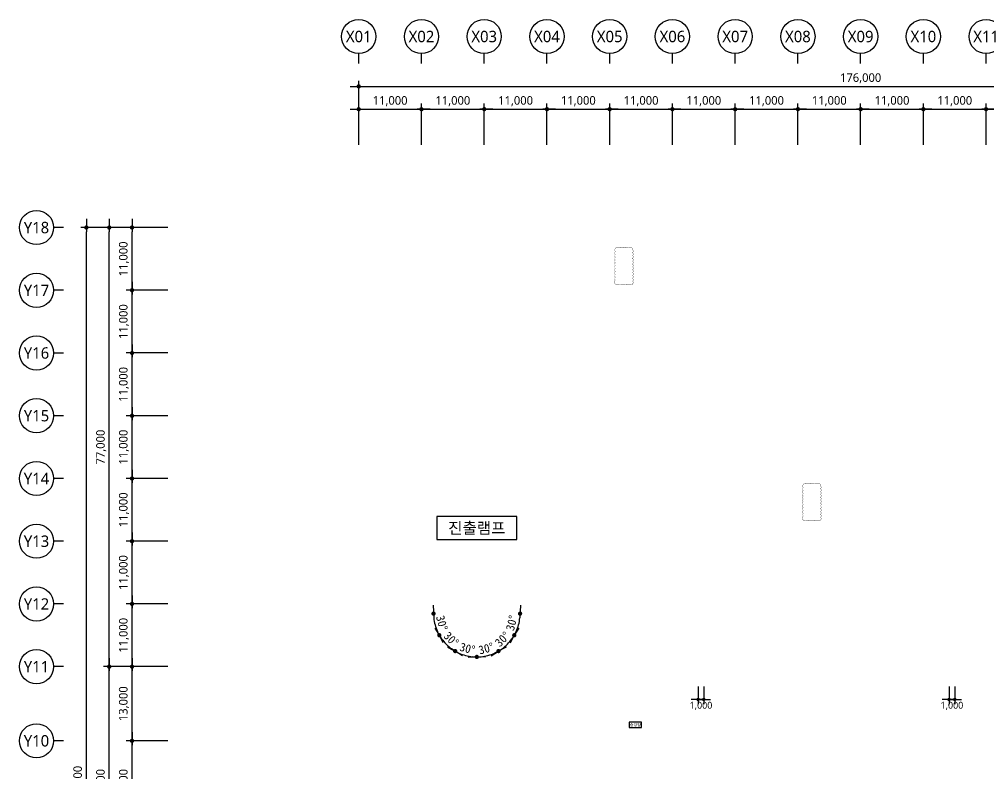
# Model space of a CAD drawing. Header units: millimetres. Extents: x 4003075 to 5615882, y 1445368 to 2591247.
# Drawn here: x 4003075 to 4173013, y 2142613 to 2274868 of the extents above; entities that cross this region are included whole.
import ezdxf
from ezdxf.enums import TextEntityAlignment as Align

# ---------------------------------------------------------------- set-up
doc = ezdxf.new("R2010")
doc.units = ezdxf.units.MM
for name, color, linetype, lineweight in [('A-AXIS-BUBL', 7, 'Continuous', 25), ('A-DIMS', 7, 'Continuous', 25), ('A-XXXX-TXT2', 3, 'Continuous', 25), ('REV-202205', 20, 'Continuous', 25)]:
    doc.layers.add(name, color=color, linetype=linetype, lineweight=lineweight)
doc.styles.add('HY울릉도L', font='')
doc.styles.add('XR-평면도$0$맑은 고딕', font='malgun.ttf')
doc.styles.add('돋움', font='')
doc.styles.add('맑은고딕', font='malgun.ttf')
doc.styles.get('HY울릉도L').set_extended_font_data('HYwulM')
doc.styles.get('돋움').set_extended_font_data('DotumChe')
doc.dimstyles.new('CDIM', dxfattribs={"dimtxt": 3, "dimasz": 1.5, "dimexe": 2, "dimexo": 1, "dimgap": 1, "dimtad": 1, "dimdec": 0, "dimrnd": 0.5, "dimzin": 0, "dimdsep": 32, "dimlunit": 6, "dimtxsty": 'HY울릉도L', "dimblk1": '_CIDOT', "dimblk2": '_CIDOT', "dimsah": 1, "dimcen": 5.5, "dimclrd": 2, "dimclre": 2, "dimclrt": 7, "dimadec": 0, "dimazin": 0, "dimtfac": 1, "dimtdec": 0, "dimtix": 1, "dimtmove": 2, "dimatfit": 1, "dimldrblk": '_CIDOT', "dimfxl": 1, "dimtolj": 1, "dimtzin": 0, "dimlwd": -1, "dimarcsym": 0})

# ---------------------------------------------------------------- blocks, each defined once
blk = doc.blocks.new('글_진출램프')
at = {"layer": 'A-XXXX-TXT2', "color": 0}
blk.add_lwpolyline([(-7000, -1997), (7000, -1997), (7000, 2003), (-7000, 2003)], close=True, dxfattribs=at)
at = {"layer": 'A-XXXX-TXT2', "style": '맑은고딕'}
blk.add_text('진출램프', height=2000, dxfattribs=at).set_placement((0, 3), align=Align.MIDDLE_CENTER)
blk = doc.blocks.new('_CIDOT')
at = {"color": 0, "linetype": 'ByBlock'}
blk.add_line((2, 0), (-1, 0), dxfattribs=at)
at = {"color": 0, "linetype": 'ByBlock', "const_width": 0.5}
blk.add_lwpolyline([(-0.25, 0, 1), (0.25, 0, 1)], format="xyb", close=True, dxfattribs=at)
blk = doc.blocks.new('*D663')
at = {"layer": 'A-DIMS', "lineweight": -2, "transparency": 16777216}
for p, q in [((4122075, 2157916), (4122075, 2154817)), ((4123075, 2157916), (4123075, 2154817))]:
    blk.add_line(p, q, dxfattribs=at)
at = {"layer": 'A-DIMS', "transparency": 16777216}
for p, q in [((4121475, 2155617), (4120875, 2155617)), ((4123075, 2155617), (4122075, 2155617)), ((4123675, 2155617), (4124275, 2155617))]:
    blk.add_line(p, q, dxfattribs=at)
at = {"layer": 'A-DIMS', "transparency": 16777216, "xscale": 600, "yscale": 600, "zscale": 600}
blk.add_blockref('_CIDOT', (4122075, 2155617), dxfattribs=at)
at = {"layer": 'A-DIMS', "transparency": 16777216, "xscale": 600, "yscale": 600, "zscale": 600, "rotation": 180}
blk.add_blockref('_CIDOT', (4123075, 2155617), dxfattribs=at)
at = {"layer": 'A-DIMS', "color": 3, "transparency": 16777216, "insert": (4122575, 2154493), "char_height": 1200, "attachment_point": 5, "style": '맑은고딕'}
blk.add_mtext('\\A1;1,000', dxfattribs=at)
blk = doc.blocks.new('*D665')
at = {"layer": 'A-DIMS', "lineweight": -2, "transparency": 16777216}
for p, q in [((4166075, 2157916), (4166075, 2154817)), ((4167075, 2157916), (4167075, 2154817))]:
    blk.add_line(p, q, dxfattribs=at)
at = {"layer": 'A-DIMS', "transparency": 16777216}
for p, q in [((4165475, 2155617), (4164875, 2155617)), ((4167075, 2155617), (4166075, 2155617)), ((4167675, 2155617), (4168275, 2155617))]:
    blk.add_line(p, q, dxfattribs=at)
at = {"layer": 'A-DIMS', "transparency": 16777216, "xscale": 600, "yscale": 600, "zscale": 600}
blk.add_blockref('_CIDOT', (4166075, 2155617), dxfattribs=at)
at = {"layer": 'A-DIMS', "transparency": 16777216, "xscale": 600, "yscale": 600, "zscale": 600, "rotation": 180}
blk.add_blockref('_CIDOT', (4167075, 2155617), dxfattribs=at)
at = {"layer": 'A-DIMS', "color": 3, "transparency": 16777216, "insert": (4166575, 2154493), "char_height": 1200, "attachment_point": 5, "style": '맑은고딕'}
blk.add_mtext('\\A1;1,000', dxfattribs=at)
blk = doc.blocks.new('*D666')
at = {"layer": 'A-DIMS', "transparency": 16777216}
blk.add_arc((4083275, 2170668), 7587, 305.666, 324.334, dxfattribs=at)
at = {"layer": 'A-DIMS', "transparency": 16777216, "xscale": 750, "yscale": 750, "zscale": 750}
for p, rotation in [((4089846, 2166874), 57.16699755167726), ((4087069, 2164097), 212.8330024483265)]:
    blk.add_blockref('_CIDOT', p, dxfattribs=dict(at, rotation=rotation))
at = {"layer": 'A-DIMS', "color": 3, "transparency": 16777216, "insert": (4087755, 2166187), "char_height": 1500, "attachment_point": 5, "rotation": 45, "style": '돋움'}
blk.add_mtext('\\A1;30°', dxfattribs=at)
blk = doc.blocks.new('*D667')
at = {"layer": 'A-DIMS', "transparency": 16777216}
blk.add_arc((4083275, 2170668), 7587, 335.666, 354.334, dxfattribs=at)
at = {"layer": 'A-DIMS', "transparency": 16777216, "xscale": 750, "yscale": 750, "zscale": 750}
for p, rotation in [((4090862, 2170668), 87.16699788413507), ((4089846, 2166874), 242.8330021158653)]:
    blk.add_blockref('_CIDOT', p, dxfattribs=dict(at, rotation=rotation))
at = {"layer": 'A-DIMS', "color": 3, "transparency": 16777216, "insert": (4089395, 2169028), "char_height": 1500, "attachment_point": 5, "rotation": 75, "style": '돋움'}
blk.add_mtext('\\A1;30°', dxfattribs=at)
blk = doc.blocks.new('*D668')
at = {"layer": 'A-DIMS', "transparency": 16777216}
blk.add_arc((4083275, 2170668), 7587, 275.666, 294.334, dxfattribs=at)
at = {"layer": 'A-DIMS', "transparency": 16777216, "xscale": 750, "yscale": 750, "zscale": 750}
for p, rotation in [((4087069, 2164097), 27.16699755167498), ((4083275, 2163080), 182.8330024483249)]:
    blk.add_blockref('_CIDOT', p, dxfattribs=dict(at, rotation=rotation))
at = {"layer": 'A-DIMS', "color": 3, "transparency": 16777216, "insert": (4084915, 2164547), "char_height": 1500, "attachment_point": 5, "rotation": 15, "style": '돋움'}
blk.add_mtext('\\A1;30°', dxfattribs=at)
blk = doc.blocks.new('*D669')
at = {"layer": 'A-DIMS', "transparency": 16777216}
blk.add_arc((4083275, 2170668), 7587, 215.666, 234.334, dxfattribs=at)
at = {"layer": 'A-DIMS', "transparency": 16777216, "xscale": 750, "yscale": 750, "zscale": 750}
for p, rotation in [((4076704, 2166874), 122.8330024483245), ((4079481, 2164097), 327.1669975516754)]:
    blk.add_blockref('_CIDOT', p, dxfattribs=dict(at, rotation=rotation))
at = {"layer": 'A-DIMS', "color": 3, "transparency": 16777216, "insert": (4078795, 2166187), "char_height": 1500, "attachment_point": 5, "rotation": 315, "style": '돋움'}
blk.add_mtext('\\A1;30°', dxfattribs=at)
blk = doc.blocks.new('*D670')
at = {"layer": 'A-DIMS', "transparency": 16777216}
blk.add_arc((4083275, 2170668), 7587, 185.666, 204.334, dxfattribs=at)
at = {"layer": 'A-DIMS', "transparency": 16777216, "xscale": 750, "yscale": 750, "zscale": 750}
for p, rotation in [((4075688, 2170668), 92.83300211586557), ((4076704, 2166874), 297.1669978841343)]:
    blk.add_blockref('_CIDOT', p, dxfattribs=dict(at, rotation=rotation))
at = {"layer": 'A-DIMS', "color": 3, "transparency": 16777216, "insert": (4077155, 2169028), "char_height": 1500, "attachment_point": 5, "rotation": 285, "style": '돋움'}
blk.add_mtext('\\A1;30°', dxfattribs=at)
blk = doc.blocks.new('*D671')
at = {"layer": 'A-DIMS', "transparency": 16777216}
blk.add_arc((4083275, 2170668), 7587, 245.666, 264.334, dxfattribs=at)
at = {"layer": 'A-DIMS', "transparency": 16777216, "xscale": 750, "yscale": 750, "zscale": 750}
for p, rotation in [((4079481, 2164097), 152.8330024483251), ((4083275, 2163080), 357.1669975516753)]:
    blk.add_blockref('_CIDOT', p, dxfattribs=dict(at, rotation=rotation))
at = {"layer": 'A-DIMS', "color": 3, "transparency": 16777216, "insert": (4081635, 2164547), "char_height": 1500, "attachment_point": 5, "rotation": 345, "style": '돋움'}
blk.add_mtext('\\A1;30°', dxfattribs=at)
blk = doc.blocks.new('*D16')
at = {"layer": 'A-DIMS', "lineweight": -2, "transparency": 16777216}
for p, q in [((93193, 151121), (85943, 151121)), ((93193, 135121), (85943, 135121))]:
    blk.add_line(p, q, dxfattribs=at)
at = {"layer": 'A-DIMS', "transparency": 16777216}
blk.add_line((86943, 135871), (86943, 150371), dxfattribs=at)
at = {"layer": 'A-DIMS', "transparency": 16777216, "xscale": 750, "yscale": 750, "zscale": 750}
for p, rotation in [((86943, 151121), 90), ((86943, 135121), 270)]:
    blk.add_blockref('_CIDOT', p, dxfattribs=dict(at, rotation=rotation))
at = {"layer": 'A-DIMS', "color": 3, "transparency": 16777216, "insert": (85538, 143121), "char_height": 1500, "attachment_point": 5, "rotation": 90, "style": '맑은고딕'}
blk.add_mtext('\\A1;16,000', dxfattribs=at)
blk = doc.blocks.new('*D17')
at = {"layer": 'A-DIMS', "lineweight": -2, "transparency": 16777216}
for p, q in [((93193, 164121), (85943, 164121)), ((93193, 151121), (85943, 151121))]:
    blk.add_line(p, q, dxfattribs=at)
at = {"layer": 'A-DIMS', "transparency": 16777216}
blk.add_line((86943, 151871), (86943, 163371), dxfattribs=at)
at = {"layer": 'A-DIMS', "transparency": 16777216, "xscale": 750, "yscale": 750, "zscale": 750}
for p, rotation in [((86943, 164121), 90), ((86943, 151121), 270)]:
    blk.add_blockref('_CIDOT', p, dxfattribs=dict(at, rotation=rotation))
at = {"layer": 'A-DIMS', "color": 3, "transparency": 16777216, "insert": (85538, 157621), "char_height": 1500, "attachment_point": 5, "rotation": 90, "style": '맑은고딕'}
blk.add_mtext('\\A1;13,000', dxfattribs=at)
blk = doc.blocks.new('*D18')
at = {"layer": 'A-DIMS', "lineweight": -2, "transparency": 16777216}
for p, q in [((93193, 175121), (85943, 175121)), ((93193, 164121), (85943, 164121))]:
    blk.add_line(p, q, dxfattribs=at)
at = {"layer": 'A-DIMS', "transparency": 16777216}
blk.add_line((86943, 164871), (86943, 174371), dxfattribs=at)
at = {"layer": 'A-DIMS', "transparency": 16777216, "xscale": 750, "yscale": 750, "zscale": 750}
for p, rotation in [((86943, 175121), 90), ((86943, 164121), 270)]:
    blk.add_blockref('_CIDOT', p, dxfattribs=dict(at, rotation=rotation))
at = {"layer": 'A-DIMS', "color": 3, "transparency": 16777216, "insert": (85538, 169621), "char_height": 1500, "attachment_point": 5, "rotation": 90, "style": '맑은고딕'}
blk.add_mtext('\\A1;11,000', dxfattribs=at)
blk = doc.blocks.new('*D19')
at = {"layer": 'A-DIMS', "lineweight": -2, "transparency": 16777216}
for p, q in [((93193, 186121), (85943, 186121)), ((93193, 175121), (85943, 175121))]:
    blk.add_line(p, q, dxfattribs=at)
at = {"layer": 'A-DIMS', "transparency": 16777216}
blk.add_line((86943, 175871), (86943, 185371), dxfattribs=at)
at = {"layer": 'A-DIMS', "transparency": 16777216, "xscale": 750, "yscale": 750, "zscale": 750}
for p, rotation in [((86943, 186121), 90), ((86943, 175121), 270)]:
    blk.add_blockref('_CIDOT', p, dxfattribs=dict(at, rotation=rotation))
at = {"layer": 'A-DIMS', "color": 3, "transparency": 16777216, "insert": (85538, 180621), "char_height": 1500, "attachment_point": 5, "rotation": 90, "style": '맑은고딕'}
blk.add_mtext('\\A1;11,000', dxfattribs=at)
blk = doc.blocks.new('*D20')
at = {"layer": 'A-DIMS', "lineweight": -2, "transparency": 16777216}
for p, q in [((93193, 197121), (85943, 197121)), ((93193, 186121), (85943, 186121))]:
    blk.add_line(p, q, dxfattribs=at)
at = {"layer": 'A-DIMS', "transparency": 16777216}
blk.add_line((86943, 186871), (86943, 196371), dxfattribs=at)
at = {"layer": 'A-DIMS', "transparency": 16777216, "xscale": 750, "yscale": 750, "zscale": 750}
for p, rotation in [((86943, 197121), 90), ((86943, 186121), 270)]:
    blk.add_blockref('_CIDOT', p, dxfattribs=dict(at, rotation=rotation))
at = {"layer": 'A-DIMS', "color": 3, "transparency": 16777216, "insert": (85538, 191621), "char_height": 1500, "attachment_point": 5, "rotation": 90, "style": '맑은고딕'}
blk.add_mtext('\\A1;11,000', dxfattribs=at)
blk = doc.blocks.new('*D21')
at = {"layer": 'A-DIMS', "lineweight": -2, "transparency": 16777216}
for p, q in [((93193, 208121), (85943, 208121)), ((93193, 197121), (85943, 197121))]:
    blk.add_line(p, q, dxfattribs=at)
at = {"layer": 'A-DIMS', "transparency": 16777216}
blk.add_line((86943, 197871), (86943, 207371), dxfattribs=at)
at = {"layer": 'A-DIMS', "transparency": 16777216, "xscale": 750, "yscale": 750, "zscale": 750}
for p, rotation in [((86943, 208121), 90), ((86943, 197121), 270)]:
    blk.add_blockref('_CIDOT', p, dxfattribs=dict(at, rotation=rotation))
at = {"layer": 'A-DIMS', "color": 3, "transparency": 16777216, "insert": (85538, 202621), "char_height": 1500, "attachment_point": 5, "rotation": 90, "style": '맑은고딕'}
blk.add_mtext('\\A1;11,000', dxfattribs=at)
blk = doc.blocks.new('*D22')
at = {"layer": 'A-DIMS', "lineweight": -2, "transparency": 16777216}
for p, q in [((93193, 219121), (85943, 219121)), ((93193, 208121), (85943, 208121))]:
    blk.add_line(p, q, dxfattribs=at)
at = {"layer": 'A-DIMS', "transparency": 16777216}
blk.add_line((86943, 208871), (86943, 218371), dxfattribs=at)
at = {"layer": 'A-DIMS', "transparency": 16777216, "xscale": 750, "yscale": 750, "zscale": 750}
for p, rotation in [((86943, 219121), 90), ((86943, 208121), 270)]:
    blk.add_blockref('_CIDOT', p, dxfattribs=dict(at, rotation=rotation))
at = {"layer": 'A-DIMS', "color": 3, "transparency": 16777216, "insert": (85538, 213621), "char_height": 1500, "attachment_point": 5, "rotation": 90, "style": '맑은고딕'}
blk.add_mtext('\\A1;11,000', dxfattribs=at)
blk = doc.blocks.new('*D23')
at = {"layer": 'A-DIMS', "lineweight": -2, "transparency": 16777216}
for p, q in [((93193, 230121), (85943, 230121)), ((93193, 219121), (85943, 219121))]:
    blk.add_line(p, q, dxfattribs=at)
at = {"layer": 'A-DIMS', "transparency": 16777216}
blk.add_line((86943, 219871), (86943, 229371), dxfattribs=at)
at = {"layer": 'A-DIMS', "transparency": 16777216, "xscale": 750, "yscale": 750, "zscale": 750}
for p, rotation in [((86943, 230121), 90), ((86943, 219121), 270)]:
    blk.add_blockref('_CIDOT', p, dxfattribs=dict(at, rotation=rotation))
at = {"layer": 'A-DIMS', "color": 3, "transparency": 16777216, "insert": (85538, 224621), "char_height": 1500, "attachment_point": 5, "rotation": 90, "style": '맑은고딕'}
blk.add_mtext('\\A1;11,000', dxfattribs=at)
blk = doc.blocks.new('*D24')
at = {"layer": 'A-DIMS', "lineweight": -2, "transparency": 16777216}
for p, q in [((93193, 241121), (85943, 241121)), ((93193, 230121), (85943, 230121))]:
    blk.add_line(p, q, dxfattribs=at)
at = {"layer": 'A-DIMS', "transparency": 16777216}
blk.add_line((86943, 230871), (86943, 240371), dxfattribs=at)
at = {"layer": 'A-DIMS', "transparency": 16777216, "xscale": 750, "yscale": 750, "zscale": 750}
for p, rotation in [((86943, 241121), 90), ((86943, 230121), 270)]:
    blk.add_blockref('_CIDOT', p, dxfattribs=dict(at, rotation=rotation))
at = {"layer": 'A-DIMS', "color": 3, "transparency": 16777216, "insert": (85538, 235621), "char_height": 1500, "attachment_point": 5, "rotation": 90, "style": '맑은고딕'}
blk.add_mtext('\\A1;11,000', dxfattribs=at)
blk = doc.blocks.new('*D26')
at = {"layer": 'A-DIMS', "lineweight": -2, "transparency": 16777216}
for p, q in [((93193, 241121), (77943, 241121)), ((93193, 45121), (77943, 45121))]:
    blk.add_line(p, q, dxfattribs=at)
at = {"layer": 'A-DIMS', "transparency": 16777216}
blk.add_line((78943, 45871), (78943, 240371), dxfattribs=at)
at = {"layer": 'A-DIMS', "transparency": 16777216, "xscale": 750, "yscale": 750, "zscale": 750}
for p, rotation in [((78943, 241121), 90), ((78943, 45121), 270)]:
    blk.add_blockref('_CIDOT', p, dxfattribs=dict(at, rotation=rotation))
at = {"layer": 'A-DIMS', "color": 3, "transparency": 16777216, "insert": (77538, 143121), "char_height": 1500, "attachment_point": 5, "rotation": 90, "style": '맑은고딕'}
blk.add_mtext('\\A1;196,000', dxfattribs=at)
blk = doc.blocks.new('*D28')
at = {"layer": 'A-DIMS', "lineweight": -2, "transparency": 16777216}
for p, q in [((93193, 164121), (81943, 164121)), ((93193, 122121), (81943, 122121))]:
    blk.add_line(p, q, dxfattribs=at)
at = {"layer": 'A-DIMS', "transparency": 16777216}
blk.add_line((82943, 122871), (82943, 163371), dxfattribs=at)
at = {"layer": 'A-DIMS', "transparency": 16777216, "xscale": 750, "yscale": 750, "zscale": 750}
for p, rotation in [((82943, 164121), 90), ((82943, 122121), 270)]:
    blk.add_blockref('_CIDOT', p, dxfattribs=dict(at, rotation=rotation))
at = {"layer": 'A-DIMS', "color": 3, "transparency": 16777216, "insert": (81542, 143121), "char_height": 1500, "attachment_point": 5, "rotation": 90, "style": '맑은고딕'}
blk.add_mtext('\\A1;42,000', dxfattribs=at)
blk = doc.blocks.new('*D29')
at = {"layer": 'A-DIMS', "lineweight": -2, "transparency": 16777216}
for p, q in [((93193, 241121), (81943, 241121)), ((93193, 164121), (81943, 164121))]:
    blk.add_line(p, q, dxfattribs=at)
at = {"layer": 'A-DIMS', "transparency": 16777216}
blk.add_line((82943, 164871), (82943, 240371), dxfattribs=at)
at = {"layer": 'A-DIMS', "transparency": 16777216, "xscale": 750, "yscale": 750, "zscale": 750}
for p, rotation in [((82943, 241121), 90), ((82943, 164121), 270)]:
    blk.add_blockref('_CIDOT', p, dxfattribs=dict(at, rotation=rotation))
at = {"layer": 'A-DIMS', "color": 3, "transparency": 16777216, "insert": (81542, 202621), "char_height": 1500, "attachment_point": 5, "rotation": 90, "style": '맑은고딕'}
blk.add_mtext('\\A1;77,000', dxfattribs=at)
blk = doc.blocks.new('*D30')
at = {"layer": 'A-DIMS', "lineweight": -2, "transparency": 16777216}
for p, q in [((148693, 255621), (148693, 262871)), ((159693, 255621), (159693, 262871))]:
    blk.add_line(p, q, dxfattribs=at)
at = {"layer": 'A-DIMS', "transparency": 16777216}
blk.add_line((149443, 261871), (158943, 261871), dxfattribs=at)
at = {"layer": 'A-DIMS', "transparency": 16777216, "xscale": 750, "yscale": 750, "zscale": 750, "rotation": 180}
blk.add_blockref('_CIDOT', (148693, 261871), dxfattribs=at)
at = {"layer": 'A-DIMS', "transparency": 16777216, "xscale": 750, "yscale": 750, "zscale": 750}
blk.add_blockref('_CIDOT', (159693, 261871), dxfattribs=at)
at = {"layer": 'A-DIMS', "color": 3, "transparency": 16777216, "insert": (154193, 263275), "char_height": 1500, "attachment_point": 5, "style": '맑은고딕'}
blk.add_mtext('\\A1;11,000', dxfattribs=at)
blk = doc.blocks.new('*D31')
at = {"layer": 'A-DIMS', "lineweight": -2, "transparency": 16777216}
for p, q in [((159693, 255621), (159693, 262871)), ((170693, 255621), (170693, 262871))]:
    blk.add_line(p, q, dxfattribs=at)
at = {"layer": 'A-DIMS', "transparency": 16777216}
blk.add_line((160443, 261871), (169943, 261871), dxfattribs=at)
at = {"layer": 'A-DIMS', "transparency": 16777216, "xscale": 750, "yscale": 750, "zscale": 750, "rotation": 180}
blk.add_blockref('_CIDOT', (159693, 261871), dxfattribs=at)
at = {"layer": 'A-DIMS', "transparency": 16777216, "xscale": 750, "yscale": 750, "zscale": 750}
blk.add_blockref('_CIDOT', (170693, 261871), dxfattribs=at)
at = {"layer": 'A-DIMS', "color": 3, "transparency": 16777216, "insert": (165193, 263275), "char_height": 1500, "attachment_point": 5, "style": '맑은고딕'}
blk.add_mtext('\\A1;11,000', dxfattribs=at)
blk = doc.blocks.new('*D32')
at = {"layer": 'A-DIMS', "lineweight": -2, "transparency": 16777216}
for p, q in [((170693, 255621), (170693, 262871)), ((181693, 255621), (181693, 262871))]:
    blk.add_line(p, q, dxfattribs=at)
at = {"layer": 'A-DIMS', "transparency": 16777216}
blk.add_line((171443, 261871), (180943, 261871), dxfattribs=at)
at = {"layer": 'A-DIMS', "transparency": 16777216, "xscale": 750, "yscale": 750, "zscale": 750, "rotation": 180}
blk.add_blockref('_CIDOT', (170693, 261871), dxfattribs=at)
at = {"layer": 'A-DIMS', "transparency": 16777216, "xscale": 750, "yscale": 750, "zscale": 750}
blk.add_blockref('_CIDOT', (181693, 261871), dxfattribs=at)
at = {"layer": 'A-DIMS', "color": 3, "transparency": 16777216, "insert": (176193, 263275), "char_height": 1500, "attachment_point": 5, "style": '맑은고딕'}
blk.add_mtext('\\A1;11,000', dxfattribs=at)
blk = doc.blocks.new('*D33')
at = {"layer": 'A-DIMS', "lineweight": -2, "transparency": 16777216}
for p, q in [((181693, 255621), (181693, 262871)), ((192693, 255621), (192693, 262871))]:
    blk.add_line(p, q, dxfattribs=at)
at = {"layer": 'A-DIMS', "transparency": 16777216}
blk.add_line((182443, 261871), (191943, 261871), dxfattribs=at)
at = {"layer": 'A-DIMS', "transparency": 16777216, "xscale": 750, "yscale": 750, "zscale": 750, "rotation": 180}
blk.add_blockref('_CIDOT', (181693, 261871), dxfattribs=at)
at = {"layer": 'A-DIMS', "transparency": 16777216, "xscale": 750, "yscale": 750, "zscale": 750}
blk.add_blockref('_CIDOT', (192693, 261871), dxfattribs=at)
at = {"layer": 'A-DIMS', "color": 3, "transparency": 16777216, "insert": (187193, 263275), "char_height": 1500, "attachment_point": 5, "style": '맑은고딕'}
blk.add_mtext('\\A1;11,000', dxfattribs=at)
blk = doc.blocks.new('*D34')
at = {"layer": 'A-DIMS', "lineweight": -2, "transparency": 16777216}
for p, q in [((192693, 255621), (192693, 262871)), ((203693, 255621), (203693, 262871))]:
    blk.add_line(p, q, dxfattribs=at)
at = {"layer": 'A-DIMS', "transparency": 16777216}
blk.add_line((193443, 261871), (202943, 261871), dxfattribs=at)
at = {"layer": 'A-DIMS', "transparency": 16777216, "xscale": 750, "yscale": 750, "zscale": 750, "rotation": 180}
blk.add_blockref('_CIDOT', (192693, 261871), dxfattribs=at)
at = {"layer": 'A-DIMS', "transparency": 16777216, "xscale": 750, "yscale": 750, "zscale": 750}
blk.add_blockref('_CIDOT', (203693, 261871), dxfattribs=at)
at = {"layer": 'A-DIMS', "color": 3, "transparency": 16777216, "insert": (198193, 263275), "char_height": 1500, "attachment_point": 5, "style": '맑은고딕'}
blk.add_mtext('\\A1;11,000', dxfattribs=at)
blk = doc.blocks.new('*D35')
at = {"layer": 'A-DIMS', "lineweight": -2, "transparency": 16777216}
for p, q in [((203693, 255621), (203693, 262871)), ((214693, 255621), (214693, 262871))]:
    blk.add_line(p, q, dxfattribs=at)
at = {"layer": 'A-DIMS', "transparency": 16777216}
blk.add_line((204443, 261871), (213943, 261871), dxfattribs=at)
at = {"layer": 'A-DIMS', "transparency": 16777216, "xscale": 750, "yscale": 750, "zscale": 750, "rotation": 180}
blk.add_blockref('_CIDOT', (203693, 261871), dxfattribs=at)
at = {"layer": 'A-DIMS', "transparency": 16777216, "xscale": 750, "yscale": 750, "zscale": 750}
blk.add_blockref('_CIDOT', (214693, 261871), dxfattribs=at)
at = {"layer": 'A-DIMS', "color": 3, "transparency": 16777216, "insert": (209193, 263275), "char_height": 1500, "attachment_point": 5, "style": '맑은고딕'}
blk.add_mtext('\\A1;11,000', dxfattribs=at)
blk = doc.blocks.new('*D36')
at = {"layer": 'A-DIMS', "lineweight": -2, "transparency": 16777216}
for p, q in [((214693, 255621), (214693, 262871)), ((225693, 255621), (225693, 262871))]:
    blk.add_line(p, q, dxfattribs=at)
at = {"layer": 'A-DIMS', "transparency": 16777216}
blk.add_line((215443, 261871), (224943, 261871), dxfattribs=at)
at = {"layer": 'A-DIMS', "transparency": 16777216, "xscale": 750, "yscale": 750, "zscale": 750, "rotation": 180}
blk.add_blockref('_CIDOT', (214693, 261871), dxfattribs=at)
at = {"layer": 'A-DIMS', "transparency": 16777216, "xscale": 750, "yscale": 750, "zscale": 750}
blk.add_blockref('_CIDOT', (225693, 261871), dxfattribs=at)
at = {"layer": 'A-DIMS', "color": 3, "transparency": 16777216, "insert": (220193, 263275), "char_height": 1500, "attachment_point": 5, "style": '맑은고딕'}
blk.add_mtext('\\A1;11,000', dxfattribs=at)
blk = doc.blocks.new('*D37')
at = {"layer": 'A-DIMS', "lineweight": -2, "transparency": 16777216}
for p, q in [((225693, 255621), (225693, 262871)), ((236693, 255621), (236693, 262871))]:
    blk.add_line(p, q, dxfattribs=at)
at = {"layer": 'A-DIMS', "transparency": 16777216}
blk.add_line((226443, 261871), (235943, 261871), dxfattribs=at)
at = {"layer": 'A-DIMS', "transparency": 16777216, "xscale": 750, "yscale": 750, "zscale": 750, "rotation": 180}
blk.add_blockref('_CIDOT', (225693, 261871), dxfattribs=at)
at = {"layer": 'A-DIMS', "transparency": 16777216, "xscale": 750, "yscale": 750, "zscale": 750}
blk.add_blockref('_CIDOT', (236693, 261871), dxfattribs=at)
at = {"layer": 'A-DIMS', "color": 3, "transparency": 16777216, "insert": (231193, 263275), "char_height": 1500, "attachment_point": 5, "style": '맑은고딕'}
blk.add_mtext('\\A1;11,000', dxfattribs=at)
blk = doc.blocks.new('*D38')
at = {"layer": 'A-DIMS', "lineweight": -2, "transparency": 16777216}
for p, q in [((236693, 255621), (236693, 262871)), ((247693, 255621), (247693, 262871))]:
    blk.add_line(p, q, dxfattribs=at)
at = {"layer": 'A-DIMS', "transparency": 16777216}
blk.add_line((237443, 261871), (246943, 261871), dxfattribs=at)
at = {"layer": 'A-DIMS', "transparency": 16777216, "xscale": 750, "yscale": 750, "zscale": 750, "rotation": 180}
blk.add_blockref('_CIDOT', (236693, 261871), dxfattribs=at)
at = {"layer": 'A-DIMS', "transparency": 16777216, "xscale": 750, "yscale": 750, "zscale": 750}
blk.add_blockref('_CIDOT', (247693, 261871), dxfattribs=at)
at = {"layer": 'A-DIMS', "color": 3, "transparency": 16777216, "insert": (242193, 263275), "char_height": 1500, "attachment_point": 5, "style": '맑은고딕'}
blk.add_mtext('\\A1;11,000', dxfattribs=at)
blk = doc.blocks.new('*D43')
at = {"layer": 'A-DIMS', "lineweight": -2, "transparency": 16777216}
for p, q in [((126693, 255621), (126693, 266871)), ((302693, 255621), (302693, 266871))]:
    blk.add_line(p, q, dxfattribs=at)
at = {"layer": 'A-DIMS', "transparency": 16777216}
blk.add_line((127443, 265871), (301943, 265871), dxfattribs=at)
at = {"layer": 'A-DIMS', "transparency": 16777216, "xscale": 750, "yscale": 750, "zscale": 750, "rotation": 180}
blk.add_blockref('_CIDOT', (126693, 265871), dxfattribs=at)
at = {"layer": 'A-DIMS', "transparency": 16777216, "xscale": 750, "yscale": 750, "zscale": 750}
blk.add_blockref('_CIDOT', (302693, 265871), dxfattribs=at)
at = {"layer": 'A-DIMS', "color": 3, "transparency": 16777216, "insert": (214693, 267275), "char_height": 1500, "attachment_point": 5, "style": '맑은고딕'}
blk.add_mtext('\\A1;176,000', dxfattribs=at)
blk = doc.blocks.new('*D45')
at = {"layer": 'A-DIMS', "lineweight": -2, "transparency": 16777216}
for p, q in [((126693, 255621), (126693, 262871)), ((137693, 255621), (137693, 262871))]:
    blk.add_line(p, q, dxfattribs=at)
at = {"layer": 'A-DIMS', "transparency": 16777216}
blk.add_line((127443, 261871), (136943, 261871), dxfattribs=at)
at = {"layer": 'A-DIMS', "transparency": 16777216, "xscale": 750, "yscale": 750, "zscale": 750, "rotation": 180}
blk.add_blockref('_CIDOT', (126693, 261871), dxfattribs=at)
at = {"layer": 'A-DIMS', "transparency": 16777216, "xscale": 750, "yscale": 750, "zscale": 750}
blk.add_blockref('_CIDOT', (137693, 261871), dxfattribs=at)
at = {"layer": 'A-DIMS', "color": 3, "transparency": 16777216, "insert": (132193, 263275), "char_height": 1500, "attachment_point": 5, "style": '맑은고딕'}
blk.add_mtext('\\A1;11,000', dxfattribs=at)
blk = doc.blocks.new('*D46')
at = {"layer": 'A-DIMS', "lineweight": -2, "transparency": 16777216}
for p, q in [((137693, 255621), (137693, 262871)), ((148693, 255621), (148693, 262871))]:
    blk.add_line(p, q, dxfattribs=at)
at = {"layer": 'A-DIMS', "transparency": 16777216}
blk.add_line((138443, 261871), (147943, 261871), dxfattribs=at)
at = {"layer": 'A-DIMS', "transparency": 16777216, "xscale": 750, "yscale": 750, "zscale": 750, "rotation": 180}
blk.add_blockref('_CIDOT', (137693, 261871), dxfattribs=at)
at = {"layer": 'A-DIMS', "transparency": 16777216, "xscale": 750, "yscale": 750, "zscale": 750}
blk.add_blockref('_CIDOT', (148693, 261871), dxfattribs=at)
at = {"layer": 'A-DIMS', "color": 3, "transparency": 16777216, "insert": (143193, 263275), "char_height": 1500, "attachment_point": 5, "style": '맑은고딕'}
blk.add_mtext('\\A1;11,000', dxfattribs=at)
blk = doc.blocks.new('글_승강장')
at = {"layer": 'A-XXXX-TXT2', "color": 0, "ltscale": 100}
blk.add_lwpolyline([(-1100, 450), (-1100, -450), (1100, -450), (1100, 450)], close=True, dxfattribs=at)
at = {"layer": 'A-XXXX-TXT2', "ltscale": 100, "style": 'XR-평면도$0$맑은 고딕'}
blk.add_text('승강장', height=500, dxfattribs=at).set_placement((0, 0), align=Align.MIDDLE_CENTER)
blk = doc.blocks.new('DIM(210222)')
for p, q in [((126693, 269870.6), (126693, 271620.6)), ((137693, 269870.6), (137693, 271620.6)), ((148693, 269870.6), (148693, 271620.6)), ((159693, 269870.6), (159693, 271620.6)), ((170693, 269870.6), (170693, 271620.6)), ((181693, 269870.6), (181693, 271620.6)), ((192693, 269870.6), (192693, 271620.6)), ((203693, 269870.6), (203693, 271620.6)), ((214693, 269870.6), (214693, 271620.6)), ((225693, 269870.6), (225693, 271620.6)), ((236693, 269870.6), (236693, 271620.6)), ((74943, 241120.6), (73193, 241120.6)), ((74943, 230120.6), (73193, 230120.6)), ((74943, 219120.6), (73193, 219120.6)), ((74943, 208120.6), (73193, 208120.6)), ((74943, 197120.6), (73193, 197120.6)), ((74943, 186120.6), (73193, 186120.6)), ((74943, 175120.6), (73193, 175120.6)), ((74943, 164120.6), (73193, 164120.6)), ((74943, 151120.6), (73193, 151120.6))]:
    blk.add_line(p, q)
at = {"layer": 'A-AXIS-BUBL', "ltscale": 0.2}
for centre in [(126693, 274620.6), (137693, 274620.6), (148693, 274620.6), (159693, 274620.6), (170693, 274620.6), (181693, 274620.6), (192693, 274620.6), (203693, 274620.6), (214693, 274620.6), (225693, 274620.6), (236693, 274620.6), (70193, 241120.6), (70193, 230120.6), (70193, 219120.6), (70193, 208120.6), (70193, 197120.6), (70193, 186120.6), (70193, 175120.6), (70193, 164120.6), (70193, 151120.6)]:
    blk.add_circle(centre, 3000, dxfattribs=at)
at = {"layer": 'A-XXXX-TXT2', "ltscale": 0.2, "style": '맑은고딕'}
for s, p in [('X01', (126693, 274620.6)), ('X02', (137693, 274620.6)), ('X03', (148693, 274620.6)), ('X04', (159693, 274620.6)), ('X05', (170693, 274620.6)), ('X06', (181693, 274620.6)), ('X07', (192693, 274620.6)), ('X08', (203693, 274620.6)), ('X09', (214693, 274620.6)), ('X10', (225693, 274620.6)), ('X11', (236693, 274620.6)), ('Y18', (70193, 241120.6)), ('Y17', (70193, 230120.6)), ('Y16', (70193, 219120.6)), ('Y15', (70193, 208120.6)), ('Y14', (70193, 197120.6)), ('Y13', (70193, 186120.6)), ('Y12', (70193, 175120.6)), ('Y11', (70193, 164120.6)), ('Y10', (70193, 151120.6))]:
    blk.add_text(s, height=2000, dxfattribs=at).set_placement(p, align=Align.MIDDLE)
at = {"layer": 'A-DIMS'}
for p1, p2, distance, picture, middle in [((126693, 255120.6), (302693, 255120.6), 10750, '*D43', (214693, 267275.5)), ((126693, 255120.6), (137693, 255120.6), 6750, '*D45', (132193, 263275.5)), ((137693, 255120.6), (148693, 255120.6), 6750, '*D46', (143193, 263275.5)), ((148693, 255120.6), (159693, 255120.6), 6750, '*D30', (154193, 263275.5)), ((159693, 255120.6), (170693, 255120.6), 6750, '*D31', (165193, 263275.5)), ((170693, 255120.6), (181693, 255120.6), 6750, '*D32', (176193, 263275.5)), ((181693, 255120.6), (192693, 255120.6), 6750, '*D33', (187193, 263275.5)), ((192693, 255120.6), (203693, 255120.6), 6750, '*D34', (198193, 263275.5)), ((203693, 255120.6), (214693, 255120.6), 6750, '*D35', (209193, 263275.5)), ((214693, 255120.6), (225693, 255120.6), 6750, '*D36', (220193, 263275.5)), ((225693, 255120.6), (236693, 255120.6), 6750, '*D37', (231193, 263275.5)), ((236693, 255120.6), (247693, 255120.6), 6750, '*D38', (242193, 263275.5)), ((93693, 45120.6), (93693, 241120.6), 14750, '*D26', (77538.1, 143120.6)), ((93693, 164120.6), (93693, 241120.6), 10750, '*D29', (81542.2, 202620.6)), ((93693, 230120.6), (93693, 241120.6), 6750, '*D24', (85538.1, 235620.6)), ((93693, 219120.6), (93693, 230120.6), 6750, '*D23', (85538.1, 224620.6)), ((93693, 208120.6), (93693, 219120.6), 6750, '*D22', (85538.1, 213620.6)), ((93693, 197120.6), (93693, 208120.6), 6750, '*D21', (85538.1, 202620.6)), ((93693, 186120.6), (93693, 197120.6), 6750, '*D20', (85538.1, 191620.6)), ((93693, 175120.6), (93693, 186120.6), 6750, '*D19', (85538.1, 180620.6)), ((93693, 164120.6), (93693, 175120.6), 6750, '*D18', (85538.1, 169620.6)), ((93693, 122120.6), (93693, 164120.6), 10750, '*D28', (81542.2, 143120.6)), ((93693, 151120.6), (93693, 164120.6), 6750, '*D17', (85538.1, 157620.6)), ((93693, 135120.6), (93693, 151120.6), 6750, '*D16', (85538.1, 143120.6))]:
    dim = blk.add_aligned_dim(p1=p1, p2=p2, distance=distance, dimstyle='CDIM', override={"dimscale": 500, "dimtxsty": '맑은고딕', "dimclrd": 256, "dimclre": 256, "dimclrt": 3}, dxfattribs=at)
    dim.commit()
    dim.dimension.update_dxf_attribs({"geometry": picture, "text_midpoint": middle})

msp = doc.modelspace()

# ---------------------------------------------------------------- linework, layer by layer
at = {"layer": 'REV-202205', "const_width": 50}
for points in [[(4107575, 2228467.6, 0.52056705), (4108075, 2228467.6, 0.52056705), (4108575, 2228467.6, 0.52056705), (4109075, 2228467.6, 0.52056705), (4109575, 2228467.6, 0.52056705), (4110075, 2228467.6, 0.52056705), (4110575, 2228467.6, 0.52056705), (4110575, 2228967.6, 0.52056705), (4110575, 2229467.6, 0.52056705), (4110575, 2229967.6, 0.52056705), (4110575, 2230467.6, 0.52056705), (4110575, 2230967.6, 0.52056705), (4110575, 2231467.6, 0.52056705), (4110575, 2231967.6, 0.52056705), (4110575, 2232467.6, 0.52056705), (4110575, 2232967.6, 0.52056705), (4110575, 2233467.6, 0.52056705), (4110575, 2233967.6, 0.52056705), (4110575, 2234467.6, 0.52056705), (4110425, 2234817.6, 0.52056705), (4109925, 2234817.6, 0.52056705), (4109425, 2234817.6, 0.52056705), (4108925, 2234817.6, 0.52056705), (4108425, 2234817.6, 0.52056705), (4107925, 2234817.6, 0.52056705), (4107575, 2234667.6, 0.52056705), (4107575, 2234167.6, 0.52056705), (4107575, 2233667.6, 0.52056705), (4107575, 2233167.6, 0.52056705), (4107575, 2232667.6, 0.52056705), (4107575, 2232167.6, 0.52056705), (4107575, 2231667.6, 0.52056705), (4107575, 2231167.6, 0.52056705), (4107575, 2230667.6, 0.52056705), (4107575, 2230167.6, 0.52056705), (4107575, 2229667.6, 0.52056705), (4107575, 2229167.6, 0.52056705)], [(4140525, 2187067.6, 0.52056705), (4141025, 2187067.6, 0.52056705), (4141525, 2187067.6, 0.52056705), (4142025, 2187067.6, 0.52056705), (4142525, 2187067.6, 0.52056705), (4143025, 2187067.6, 0.52056705), (4143525, 2187067.6, 0.52056705), (4143525, 2187567.6, 0.52056705), (4143525, 2188067.6, 0.52056705), (4143525, 2188567.6, 0.52056705), (4143525, 2189067.6, 0.52056705), (4143525, 2189567.6, 0.52056705), (4143525, 2190067.6, 0.52056705), (4143525, 2190567.6, 0.52056705), (4143525, 2191067.6, 0.52056705), (4143525, 2191567.6, 0.52056705), (4143525, 2192067.6, 0.52056705), (4143525, 2192567.6, 0.52056705), (4143525, 2193067.6, 0.52056705), (4143375, 2193417.6, 0.52056705), (4142875, 2193417.6, 0.52056705), (4142375, 2193417.6, 0.52056705), (4141875, 2193417.6, 0.52056705), (4141375, 2193417.6, 0.52056705), (4140875, 2193417.6, 0.52056705), (4140525, 2193267.6, 0.52056705), (4140525, 2192767.6, 0.52056705), (4140525, 2192267.6, 0.52056705), (4140525, 2191767.6, 0.52056705), (4140525, 2191267.6, 0.52056705), (4140525, 2190767.6, 0.52056705), (4140525, 2190267.6, 0.52056705), (4140525, 2189767.6, 0.52056705), (4140525, 2189267.6, 0.52056705), (4140525, 2188767.6, 0.52056705), (4140525, 2188267.6, 0.52056705), (4140525, 2187767.6, 0.52056705)]]:
    msp.add_lwpolyline(points, format="xyb", close=True, dxfattribs=at)

# ---------------------------------------------------------------- block references
for name, p in [('DIM(210222)', (3935882, 1997247)), ('글_진출램프', (4083275, 2185667.6)), ('글_승강장', (4111074.6, 2151157.3))]:
    msp.add_blockref(name, p)

# ---------------------------------------------------------------- dimensions: what is measured, and where the dimension line sits
at = {"layer": 'A-DIMS'}
for base, line1, line2, picture, middle in [((4090404.7, 2168072.6), ((4057575, 2170667.6), (4108975, 2170667.6)), ((4083275, 2170667.6), (4105531.9, 2157817.6)), '*D667', (4089395.4, 2169027.6)), ((4075803.1, 2169350.1), ((4108975, 2170667.6), (4057575, 2170667.6)), ((4083275, 2170667.6), (4061018.2, 2157817.6)), '*D670', (4077154.7, 2169027.6)), ((4077462.9, 2165790.6), ((4083275, 2170667.6), (4061018.2, 2157817.6)), ((4083275, 2170667.6), (4070425, 2148410.7)), '*D669', (4078794.6, 2166187.2)), ((4080680, 2163537.9), ((4083275, 2170667.6), (4070425, 2148410.7)), ((4083275, 2170667.6), (4083275, 2144967.6)), '*D671', (4081635.1, 2164547.2)), ((4084592.5, 2163195.6), ((4083275, 2170667.6), (4096125, 2148410.7)), ((4083275, 2170667.6), (4083275, 2144967.6)), '*D668', (4084915, 2164547.2)), ((4088152, 2164855.4), ((4083275, 2170667.6), (4105531.9, 2157817.6)), ((4083275, 2170667.6), (4096125, 2148410.7)), '*D666', (4087755.4, 2166187.2))]:
    dim = msp.add_angular_dim_2l(base=base, line1=line1, line2=line2, dimstyle='CDIM', override={"dimscale": 500, "dimtxsty": '돋움', "dimclrd": 256, "dimclre": 256, "dimclrt": 3}, dxfattribs=at)
    dim.commit()
    dim.dimension.update_dxf_attribs({"geometry": picture, "text_midpoint": middle})
for base, p1, p2, picture, middle in [((4122075, 2155616.6), (4123075, 2158316.4), (4122075, 2158316.4), '*D663', (4122575, 2154492.7)), ((4166075, 2155616.6), (4167075, 2158316.4), (4166075, 2158316.4), '*D665', (4166575, 2154492.7))]:
    dim = msp.add_linear_dim(base=base, p1=p1, p2=p2, angle=180, dimstyle='CDIM', override={"dimscale": 400, "dimtad": 4, "dimtxsty": '맑은고딕', "dimclrd": 256, "dimclre": 256, "dimclrt": 3}, dxfattribs=at)
    dim.commit()
    dim.dimension.update_dxf_attribs({"geometry": picture, "text_midpoint": middle})

doc.saveas('drawing.dxf')
